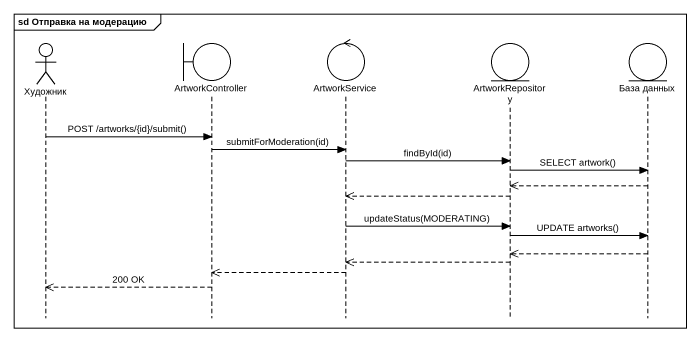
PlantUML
@startuml
mainframe sd Отправка на модерацию
hide footbox
actor Художник
boundary ArtworkController
control ArtworkService
entity ArtworkRepository
entity "База данных" as База_данных

Художник -> ArtworkController : POST /artworks/{id}/submit()
ArtworkController -> ArtworkService : submitForModeration(id)
ArtworkService -> ArtworkRepository : findById(id)
ArtworkRepository -> База_данных : SELECT artwork()
База_данных -->> ArtworkRepository
ArtworkRepository -->> ArtworkService
ArtworkService -> ArtworkRepository : updateStatus(MODERATING)
ArtworkRepository -> База_данных : UPDATE artworks()
База_данных -->> ArtworkRepository
ArtworkRepository -->> ArtworkService
ArtworkService -->> ArtworkController
ArtworkController -->> Художник : 200 OK
@enduml
